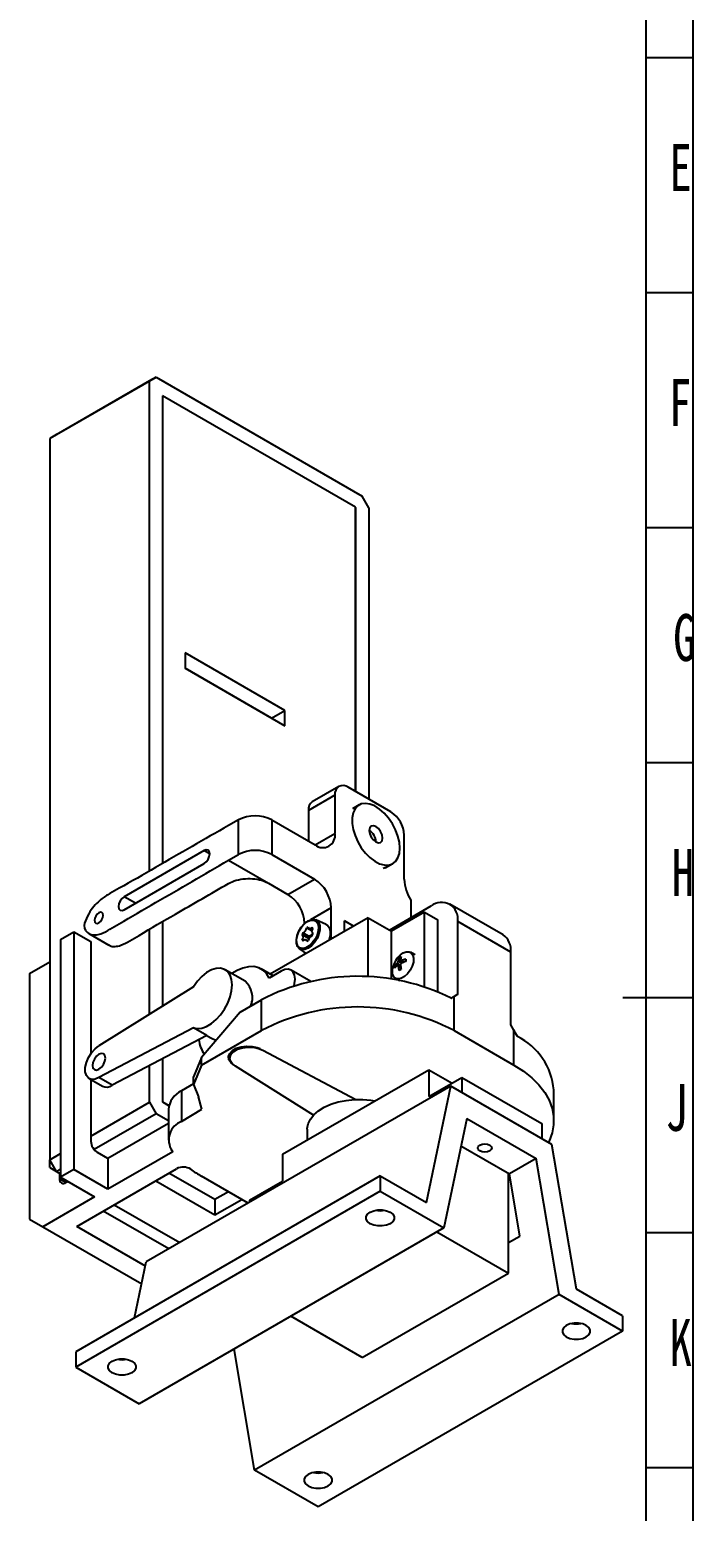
# Model space of a CAD drawing. Header units: millimetres. Extents: x 0 to 1189, y 0 to 841.
# Drawn here: x 1047.8 to 1189, y 311.2 to 626.5 of the extents above; entities that cross this region are included whole.
import ezdxf

# ---------------------------------------------------------------- set-up
doc = ezdxf.new("R2010")
doc.units = ezdxf.units.MM
doc.layers.add('10', color=7, linetype='Continuous')
doc.layers.add('5', color=7, linetype='Continuous')
doc.styles.add('SLDTEXTSTYLE0', font='TXT', dxfattribs={"width": 0.7})

msp = doc.modelspace()

# ---------------------------------------------------------------- linework, layer by layer
at = {"color": 7, "linetype": 'Continuous', "lineweight": 25}
for p, q in [((1053.46, 540.343), (1074.673, 552.59)), ((1074.673, 552.59), (1073.259, 551.773)), ((1074.673, 552.59), (1118.57, 527.248)), ((1073.259, 551.773), (1052.046, 539.527)), ((1073.259, 447.465), (1073.259, 551.773)), ((1076.05, 548.625), (1076.059, 548.63)), ((1117.128, 524.922), (1076.059, 548.63)), ((1076.059, 548.63), (1076.059, 449.075)), ((1053.46, 540.343), (1052.046, 539.527)), ((1052.046, 539.527), (1052.046, 386.017)), ((1052.046, 539.527), (1052.046, 539.527)), ((1119.984, 524.799), (1118.57, 527.248)), ((1117.128, 464.401), (1117.128, 524.922)), ((1117.128, 524.815), (1117.156, 524.799)), ((1117.128, 524.782), (1117.156, 524.799)), ((1117.156, 524.799), (1117.156, 464.385)), ((1119.984, 524.799), (1119.984, 462.752)), ((1102.086, 481.674), (1080.873, 493.92)), ((1080.873, 493.92), (1080.873, 490.654)), ((1099.257, 480.041), (1080.873, 490.655)), ((1080.873, 490.654), (1102.086, 478.408)), ((1095.52, 482.199), (1095.52, 482.199)), ((1099.257, 480.041), (1102.086, 481.674)), ((1099.257, 480.041), (1099.257, 480.041)), ((1102.086, 478.408), (1102.086, 481.674)), ((1112.76, 463.656), (1107.103, 460.391)), ((1113.589, 465.488), (1107.932, 462.222)), ((1112.76, 463.656), (1112.76, 455.491)), ((1124.68, 460.042), (1115.589, 465.29)), ((1107.103, 460.391), (1107.103, 453.857)), ((1117.876, 461.532), (1116.464, 460.717)), ((1092.228, 458.363), (1090.106, 457.138)), ((1092.228, 451.005), (1092.228, 458.363)), ((1099.299, 458.363), (1099.299, 451.005)), ((1099.299, 458.363), (1108.518, 453.041)), ((1108.517, 453.041), (1112.76, 455.491)), ((1127.508, 445.73), (1127.508, 455.143)), ((1084.9, 451.842), (1067.89, 442.022)), ((1086.102, 451.148), (1084.9, 451.842)), ((1090.106, 449.78), (1092.228, 451.005)), ((1099.299, 451.005), (1108.416, 445.742)), ((1067.89, 439.245), (1084.9, 449.065)), ((1090.106, 449.78), (1098.592, 444.882)), ((1123.465, 448.131), (1125.076, 449.061)), ((1098.592, 444.882), (1102.759, 442.476)), ((1102.759, 442.476), (1108.416, 445.742)), ((1070.295, 440.634), (1067.89, 442.022)), ((1111.952, 439.618), (1107.545, 437.074)), ((1111.952, 433.304), (1111.952, 439.618)), ((1124.342, 434.911), (1133.221, 440.037)), ((1131.838, 438.748), (1124.767, 434.666)), ((1128.922, 441.262), (1128.922, 437.555)), ((1131.838, 422.816), (1131.838, 438.748)), ((1131.838, 438.748), (1134.666, 437.115)), ((1148.534, 433.902), (1137.221, 440.433)), ((1076.059, 436.708), (1076.059, 418.749)), ((1119.817, 437.524), (1098.997, 425.504)), ((1106.552, 436.5), (1106.295, 436.352)), ((1106.295, 436.276), (1106.295, 436.352)), ((1106.78, 435.376), (1107.869, 434.747)), ((1107.22, 435.301), (1107.902, 434.908)), ((1110.88, 436.117), (1108.708, 437.078)), ((1116.715, 435.733), (1114.78, 436.85)), ((1114.78, 434.616), (1114.78, 436.85)), ((1119.817, 424.924), (1119.817, 437.524)), ((1119.817, 437.524), (1124.767, 434.666)), ((1134.666, 421.766), (1134.666, 437.115)), ((1138.878, 421.256), (1138.878, 436.77)), ((1150.191, 430.239), (1138.878, 436.77)), ((1054.352, 432.928), (1057.18, 434.56)), ((1054.352, 432.928), (1054.352, 382.302)), ((1057.18, 434.56), (1057.18, 383.935)), ((1057.18, 434.56), (1060.797, 432.473)), ((1060.373, 434.167), (1064.615, 431.717)), ((1060.797, 432.473), (1060.797, 408.63)), ((1073.259, 416.995), (1073.259, 435.068)), ((1105.778, 433.958), (1106.966, 433.273)), ((1105.992, 432.672), (1105.778, 432.796)), ((1107.096, 433.606), (1105.908, 434.292)), ((1106.889, 432.59), (1106.598, 432.758)), ((1106.966, 433.273), (1107.193, 433.043)), ((1111.952, 433.304), (1111.929, 432.97)), ((1111.952, 433.304), (1112.23, 433.144)), ((1124.767, 424.453), (1124.767, 434.666)), ((1105.169, 430.947), (1106.607, 429.898)), ((1106.295, 430.038), (1106.295, 430.126)), ((1106.295, 430.038), (1106.318, 429.731)), ((1126.414, 429.009), (1126.737, 428.823)), ((1129.851, 429.61), (1128.841, 430.193)), ((1150.191, 414.725), (1150.191, 430.239)), ((1047.769, 425.675), (1052.046, 428.144)), ((1093.638, 424.025), (1089.396, 426.474)), ((1099.58, 425.168), (1097.032, 426.638)), ((1101.324, 426.175), (1098.728, 424.676)), ((1107.623, 423.951), (1103.412, 426.382)), ((1125.452, 427.344), (1125.775, 427.157)), ((1125.982, 427.864), (1126.65, 427.401)), ((1126.743, 427.091), (1126.113, 427.358)), ((1126.228, 428.29), (1126.963, 427.943)), ((1126.228, 427.18), (1126.771, 426.923)), ((1126.731, 428.43), (1127.278, 428.018)), ((1126.944, 428.42), (1127.437, 428.077)), ((1047.769, 425.675), (1047.769, 373.416)), ((1082.634, 422.868), (1062.513, 410.264)), ((1125.641, 424.65), (1126.474, 424.169)), ((1092.556, 417.451), (1097.092, 420.069)), ((1097.092, 413.537), (1097.092, 420.069)), ((1137.453, 420.433), (1138.878, 421.256)), ((1138.878, 421.256), (1138.104, 420.809)), ((1138.104, 413.537), (1138.104, 420.809)), ((1092.556, 417.451), (1084.364, 407.822)), ((1082.634, 414.144), (1062.513, 403.517)), ((1085.462, 412.511), (1082.634, 414.144)), ((1084.364, 406.189), (1097.092, 413.537)), ((1138.104, 413.537), (1150.832, 406.189)), ((1150.832, 413.615), (1150.191, 414.725)), ((1150.832, 406.189), (1150.832, 413.615)), ((1085.462, 412.511), (1065.342, 401.884)), ((1085.441, 412.5), (1086.599, 411.831)), ((1076.059, 407.545), (1076.059, 398.387)), ((1084.364, 407.822), (1082.613, 403.71)), ((1084.364, 406.189), (1084.364, 407.822)), ((1090.374, 408.686), (1090.374, 407.644)), ((1097.426, 409.331), (1097.426, 409.411)), ((1097.426, 409.331), (1117.173, 398.862)), ((1073.259, 398.263), (1073.259, 406.066)), ((1084.364, 406.189), (1082.613, 402.077)), ((1082.613, 402.077), (1082.613, 403.71)), ((1108.176, 395.528), (1091.584, 405.958)), ((1101.604, 387.216), (1132.717, 405.177)), ((1132.717, 405.177), (1132.717, 399.462)), ((1132.717, 405.177), (1137.668, 402.32)), ((1060.448, 403.313), (1063.276, 401.68)), ((1060.797, 403.111), (1060.797, 390.012)), ((1065.342, 401.884), (1062.513, 403.517)), ((1137.411, 401.695), (1072.605, 364.283)), ((1082.613, 402.213), (1080.106, 400.713)), ((1080.106, 400.713), (1080.106, 394.18)), ((1082.613, 402.077), (1083.706, 399.442)), ((1132.21, 376.935), (1137.411, 401.695)), ((1132.717, 399.462), (1139.788, 403.544)), ((1158.946, 389.263), (1137.411, 401.695)), ((1139.788, 403.544), (1139.788, 400.323)), ((1139.788, 403.544), (1156.759, 393.747)), ((1159.326, 394.351), (1159.326, 400.884)), ((1060.797, 391.069), (1073.259, 398.263)), ((1073.259, 398.263), (1074.673, 395.814)), ((1076.05, 398.381), (1076.059, 398.387)), ((1076.059, 398.387), (1077.424, 397.599)), ((1076.087, 398.264), (1076.087, 398.36)), ((1077.4, 397.506), (1076.087, 398.264)), ((1084.432, 396.77), (1083.706, 399.442)), ((1074.673, 395.814), (1061.492, 388.205)), ((1077.303, 394.296), (1074.673, 395.814)), ((1077.303, 396.705), (1077.303, 390.172)), ((1080.106, 394.18), (1084.432, 396.77)), ((1140.802, 394.838), (1135.906, 371.535)), ((1140.802, 394.838), (1155.556, 386.321)), ((1077.303, 393.732), (1064.414, 386.291)), ((1106.868, 392.524), (1106.868, 390.255)), ((1156.759, 393.747), (1156.759, 390.526)), ((1139.578, 389.013), (1149.899, 383.055)), ((1164.147, 358.498), (1158.946, 389.263)), ((1052.046, 386.017), (1054.352, 387.349)), ((1053.46, 383.568), (1052.046, 386.017)), ((1052.046, 384.384), (1052.046, 386.017)), ((1064.414, 386.291), (1062.211, 387.563)), ((1078.231, 387.735), (1064.414, 379.759)), ((1064.414, 386.291), (1064.414, 379.759)), ((1101.604, 387.216), (1101.604, 381.501)), ((1155.556, 386.321), (1149.899, 383.055)), ((1160.451, 357.366), (1155.556, 386.321)), ((1052.046, 384.384), (1053.46, 383.568)), ((1054.352, 384.083), (1053.46, 383.568)), ((1053.46, 383.568), (1054.352, 383.053)), ((1054.147, 383.171), (1054.147, 381.998)), ((1054.147, 381.998), (1055.562, 381.181)), ((1057.18, 383.935), (1054.352, 382.302)), ((1054.352, 382.302), (1061.585, 378.126)), ((1064.414, 379.759), (1057.18, 383.935)), ((1122.392, 382.603), (1057.586, 345.19)), ((1057.786, 371.851), (1079.055, 384.129)), ((1074.597, 381.556), (1087.195, 374.284)), ((1087.195, 377.55), (1077.426, 383.189)), ((1094.274, 376.792), (1084.364, 382.514)), ((1122.392, 382.603), (1122.392, 379.336)), ((1122.392, 382.603), (1132.21, 376.935)), ((1149.688, 361.902), (1149.688, 383.177)), ((1152.138, 369.808), (1149.899, 383.055)), ((1055.928, 381.392), (1055.561, 381.181)), ((1122.392, 379.336), (1057.586, 341.924)), ((1090.078, 379.215), (1087.195, 377.55)), ((1094.533, 377.419), (1101.604, 381.501)), ((1122.392, 379.336), (1135.906, 371.535)), ((1061.585, 378.126), (1050.597, 371.783)), ((1065.771, 376.461), (1079.735, 368.399)), ((1087.195, 374.284), (1092.907, 377.582)), ((1087.195, 377.55), (1087.195, 374.284)), ((1094.533, 377.419), (1094.533, 376.942)), ((1047.769, 373.416), (1050.597, 371.783)), ((1077.408, 367.056), (1063.444, 375.117)), ((1050.597, 371.783), (1071.63, 359.641)), ((1072.42, 363.403), (1057.786, 371.851)), ((1135.906, 371.535), (1071.099, 334.123)), ((1134.454, 370.697), (1149.688, 361.902)), ((1149.688, 368.393), (1152.138, 369.808)), ((1070.113, 352.422), (1072.605, 364.283)), ((1118.575, 343.941), (1149.688, 361.902)), ((1160.451, 357.366), (1095.644, 319.954)), ((1173.965, 349.564), (1160.451, 357.366)), ((1173.965, 352.831), (1164.147, 358.498)), ((1118.575, 343.941), (1103.341, 352.736)), ((1173.965, 352.831), (1173.965, 349.564)), ((1173.965, 349.564), (1109.158, 312.152)), ((1057.586, 345.19), (1057.586, 341.924)), ((1095.644, 319.954), (1091.279, 345.772)), ((1057.586, 341.924), (1071.099, 334.123)), ((1068.247, 343.539), (1068.26, 343.603)), ((1109.158, 312.152), (1095.644, 319.954))]:
    msp.add_line(p, q, dxfattribs=at)
at = {"color": 7, "linetype": 'Continuous', "lineweight": 25, "flags": 128}
for points in [[(1126.567, 452.358), (1126.463, 453.601), (1126.155, 454.914), (1125.655, 456.243), (1124.984, 457.533), (1124.169, 458.731), (1123.244, 459.789), (1122.247, 460.663), (1121.218, 461.317), (1120.2, 461.725), (1119.234, 461.869), (1118.36, 461.745), (1117.613, 461.356), (1117.025, 460.719), (1116.618, 459.861), (1116.411, 458.815), (1116.411, 457.626), (1116.618, 456.341), (1117.025, 455.013), (1117.613, 453.697), (1118.36, 452.447), (1119.234, 451.313), (1120.2, 450.342), (1121.218, 449.574), (1122.247, 449.04), (1123.244, 448.763), (1124.169, 448.753), (1124.984, 449.011), (1125.655, 449.526), (1126.155, 450.277), (1126.463, 451.234), (1126.567, 452.358)], [(1122.89, 454.48), (1122.783, 455.167), (1122.476, 455.874), (1122.017, 456.493), (1121.476, 456.93), (1120.935, 457.118), (1120.476, 457.029), (1120.17, 456.676), (1120.062, 456.113), (1120.17, 455.426), (1120.476, 454.719), (1120.935, 454.1), (1121.476, 453.663), (1122.017, 453.475), (1122.476, 453.565), (1122.783, 453.917), (1122.89, 454.48)], [(1084.9, 449.065), (1085.36, 449.436), (1085.75, 449.963), (1086.011, 450.564), (1086.102, 451.148), (1086.011, 451.626), (1085.75, 451.926), (1085.36, 452.002), (1084.9, 451.842)], [(1123.984, 448.431), (1123.251, 448.052), (1123.032, 447.993)], [(1067.89, 442.022), (1067.43, 441.651), (1067.039, 441.125), (1066.779, 440.524), (1066.687, 439.94), (1066.779, 439.461), (1067.039, 439.161), (1067.43, 439.086), (1067.89, 439.245)], [(1063.409, 438.048), (1063.339, 438.413), (1063.14, 438.643), (1062.842, 438.701), (1062.49, 438.578), (1062.138, 438.294), (1061.84, 437.892), (1061.641, 437.433), (1061.571, 436.986), (1061.641, 436.62), (1061.84, 436.391), (1062.138, 436.333), (1062.49, 436.455), (1062.842, 436.739), (1063.14, 437.142), (1063.339, 437.601), (1063.409, 438.048)], [(1106.909, 436.749), (1107.603, 437.029), (1108.236, 437.043), (1108.75, 436.788), (1109.101, 436.289), (1109.257, 435.589), (1109.205, 434.75), (1108.948, 433.847), (1108.511, 432.961), (1107.931, 432.17), (1107.26, 431.543), (1106.558, 431.138), (1105.887, 430.99), (1105.307, 431.112), (1104.869, 431.493), (1104.613, 432.099), (1104.561, 432.877), (1104.717, 433.758), (1105.068, 434.662), (1105.582, 435.511), (1106.215, 436.228), (1106.909, 436.749)], [(1107.049, 436.845), (1107.755, 437.135), (1108.404, 437.168), (1108.944, 436.939), (1109.33, 436.469), (1109.531, 435.794), (1109.531, 434.97), (1109.33, 434.063), (1108.944, 433.147), (1108.404, 432.296), (1107.755, 431.579), (1107.049, 431.054), (1106.342, 430.763), (1105.693, 430.731), (1105.154, 430.959), (1104.768, 431.43), (1104.567, 432.104), (1104.567, 432.928), (1104.768, 433.835), (1105.154, 434.751), (1105.693, 435.602), (1106.342, 436.32), (1107.049, 436.845)], [(1107.038, 435.526), (1107.096, 435.416), (1107.175, 435.333), (1107.271, 435.277), (1107.383, 435.251), (1107.506, 435.256), (1107.638, 435.291), (1107.774, 435.356), (1107.91, 435.448)], [(1110.88, 436.117), (1111.132, 435.969), (1111.545, 435.464), (1111.761, 434.741), (1111.761, 433.858), (1111.545, 432.886), (1111.487, 432.715)], [(1106.78, 432.534), (1106.722, 432.643), (1106.643, 432.727), (1106.547, 432.783), (1106.435, 432.808), (1106.311, 432.804), (1106.18, 432.768), (1106.044, 432.704), (1105.908, 432.612)], [(1126.728, 429.67), (1127.241, 430.034), (1127.908, 430.303), (1128.516, 430.316), (1129.01, 430.072), (1129.347, 429.592), (1129.497, 428.919), (1129.447, 428.114), (1129.201, 427.246), (1128.78, 426.395), (1128.223, 425.634), (1127.578, 425.032), (1126.904, 424.643), (1126.259, 424.501), (1125.702, 424.618), (1125.281, 424.984), (1125.035, 425.567), (1124.985, 426.314), (1125.037, 426.741)], [(1082.634, 414.144), (1083.48, 413.955), (1084.43, 414.042), (1085.441, 414.4), (1086.471, 415.014), (1087.475, 415.857), (1088.411, 416.894), (1089.239, 418.08), (1089.922, 419.365), (1090.432, 420.692), (1090.747, 422.007), (1090.854, 423.251), (1090.747, 424.373), (1090.432, 425.323), (1089.922, 426.062), (1089.239, 426.557), (1088.411, 426.788), (1087.475, 426.744), (1086.471, 426.428), (1085.441, 425.853), (1084.43, 425.043), (1083.48, 424.034), (1082.634, 422.868)], [(1098.728, 424.676), (1098.158, 425.642), (1097.415, 426.384), (1096.518, 426.884), (1095.49, 427.129), (1094.359, 427.111), (1093.154, 426.832), (1091.907, 426.299), (1090.826, 425.649)], [(1104.053, 423.035), (1104.177, 423.528), (1104.278, 424.469), (1104.177, 425.294), (1103.882, 425.946), (1103.413, 426.382), (1102.801, 426.571), (1102.089, 426.5), (1101.324, 426.175)], [(1095.062, 418.897), (1095.043, 419.63), (1095.023, 419.777)], [(1062.513, 403.517), (1061.69, 403.179), (1060.934, 403.141), (1060.305, 403.407), (1059.856, 403.955), (1059.622, 404.741), (1059.622, 405.701), (1059.856, 406.758), (1060.305, 407.825), (1060.934, 408.816), (1061.69, 409.652), (1062.513, 410.264)], [(1086.599, 411.831), (1087.275, 411.568), (1087.515, 411.526)], [(1091.151, 406.252), (1090.609, 406.696), (1090.198, 407.332), (1090.114, 408.009), (1090.364, 408.672), (1090.928, 409.268), (1091.759, 409.748), (1092.791, 410.073), (1093.94, 410.217), (1095.113, 410.169), (1096.215, 409.932), (1096.802, 409.707)], [(1091.584, 405.958), (1090.879, 406.501), (1090.468, 407.137), (1090.384, 407.814), (1090.634, 408.478), (1091.198, 409.073), (1092.029, 409.553), (1093.061, 409.879), (1094.21, 410.023), (1095.383, 409.975), (1096.485, 409.737), (1097.426, 409.331)], [(1063.885, 407.682), (1063.78, 408.228), (1063.483, 408.57), (1063.038, 408.657), (1062.513, 408.474), (1061.988, 408.051), (1061.543, 407.451), (1061.246, 406.765), (1061.141, 406.098), (1061.246, 405.553), (1061.543, 405.21), (1061.988, 405.124), (1062.513, 405.306), (1063.038, 405.73), (1063.483, 406.33), (1063.78, 407.016), (1063.885, 407.682)], [(1150.832, 406.189), (1152.863, 404.887), (1154.647, 403.469), (1156.165, 401.952), (1157.4, 400.351), (1158.338, 398.684), (1158.969, 396.97), (1159.286, 395.228), (1159.286, 393.475), (1158.969, 391.733), (1158.338, 390.018), (1158.185, 389.702)], [(1106.868, 392.524), (1106.871, 392.677), (1107.057, 393.698), (1107.526, 394.688), (1108.266, 395.622), (1109.257, 396.475), (1110.472, 397.225), (1111.882, 397.852), (1113.447, 398.339), (1115.129, 398.674), (1116.882, 398.849), (1118.66, 398.858), (1120.418, 398.701), (1121.262, 398.564)], [(1143.582, 389.151), (1144.069, 389.339), (1144.643, 389.405), (1145.217, 389.339), (1145.704, 389.151), (1146.029, 388.87), (1146.143, 388.539), (1146.029, 388.207), (1145.704, 387.926), (1145.217, 387.739), (1144.643, 387.673), (1144.069, 387.739), (1143.582, 387.926), (1143.257, 388.207), (1143.143, 388.539), (1143.257, 388.87), (1143.582, 389.151)], [(1144.146, 389.356), (1144.203, 389.341), (1144.223, 389.337)], [(1120.246, 374.879), (1121.005, 375.197), (1121.898, 375.365), (1122.836, 375.365), (1123.729, 375.197), (1124.488, 374.879), (1125.04, 374.44), (1125.33, 373.925), (1125.33, 373.383), (1125.04, 372.868), (1124.488, 372.429), (1123.729, 372.111), (1122.836, 371.944), (1121.898, 371.944), (1121.005, 372.111), (1120.246, 372.429), (1119.694, 372.868), (1119.404, 373.383), (1119.404, 373.925), (1119.694, 374.44), (1120.246, 374.879)], [(1166.243, 348.325), (1166.795, 348.763), (1167.085, 349.279), (1167.085, 349.821), (1166.795, 350.336), (1166.243, 350.774), (1165.484, 351.093), (1164.591, 351.26), (1163.652, 351.26), (1162.76, 351.093), (1162, 350.774), (1161.449, 350.336), (1161.158, 349.821), (1161.158, 349.279), (1161.449, 348.763), (1162, 348.325), (1162.76, 348.007), (1163.652, 347.839), (1164.591, 347.839), (1165.484, 348.007), (1166.243, 348.325)], [(1065.308, 343.164), (1066.067, 343.482), (1066.96, 343.65), (1067.898, 343.65), (1068.791, 343.482), (1069.55, 343.164), (1070.102, 342.725), (1070.392, 342.21), (1070.392, 341.668), (1070.102, 341.153), (1069.55, 340.714), (1068.791, 340.396), (1067.898, 340.229), (1066.96, 340.229), (1066.067, 340.396), (1065.308, 340.714), (1064.756, 341.153), (1064.466, 341.668), (1064.466, 342.21), (1064.756, 342.725), (1065.308, 343.164)], [(1111.305, 316.61), (1111.857, 317.048), (1112.147, 317.564), (1112.147, 318.106), (1111.857, 318.621), (1111.305, 319.059), (1110.546, 319.378), (1109.653, 319.545), (1108.714, 319.545), (1107.822, 319.378), (1107.062, 319.059), (1106.511, 318.621), (1106.221, 318.106), (1106.221, 317.564), (1106.511, 317.048), (1107.062, 316.61), (1107.822, 316.291), (1108.714, 316.124), (1109.653, 316.124), (1110.546, 316.291), (1111.305, 316.61)]]:
    msp.add_lwpolyline(points, dxfattribs=at)
at = {"color": 7, "linetype": 'Continuous', "lineweight": 25}
for centre, radius, start, end in [((1114.485, 463.936), 1.747, 50.79671, 189.21404), ((1109.006, 460.633), 1.918, 124.05635, 187.25583), ((1095.763, 451.539), 7.685, 62.60967, 117.39033), ((1121.367, 454.863), 6.147, 2.60548, 57.39452), ((1110.174, 455.071), 2.62, 230.79671, 9.21404), ((1118.406, 453.524), 3.074, 2.60548, 57.39452), ((1095.763, 444.181), 7.685, 62.60967, 117.39033), ((1104.276, 439.268), 7.684, 2.60548, 57.39452), ((1136.304, 446.056), 8.802, 182.12319, 213.00344), ((1098.619, 436.003), 7.684, 2.60548, 57.39452), ((1135.429, 437.329), 3.494, 350.78596, 129.20329), ((1061.55, 435.865), 2.182, 151.62353, 208.37647), ((1105.189, 435.762), 1.636, 296.04713, 346.36373), ((1107.729, 434.03), 1.647, 114.79585, 125.19877), ((1108.842, 434.682), 0.991, 144.09354, 215.90646), ((1107.403, 434.954), 0.707, 25.94978, 44.25156), ((1108.471, 433.106), 2.824, 155.16479, 162.42385), ((1104.976, 433.377), 0.991, 324.09354, 35.90646), ((1106.414, 433.105), 0.707, 205.94978, 224.25156), ((1106.089, 434.03), 1.647, 294.79585, 305.19877), ((1109.659, 432.42), 2.824, 155.16479, 162.42385), ((1108.629, 432.298), 1.636, 116.04713, 166.36373), ((1105.347, 434.954), 2.824, 335.16479, 342.42385), ((1146.271, 430.672), 3.944, 353.70115, 54.98667), ((1129.958, 425.853), 5, 130.23789, 169.76748), ((1129.284, 427.884), 3.083, 158.58316, 172.42305), ((1128.718, 425.521), 4.181, 116.54624, 123.44838), ((1130.048, 428.2), 3.37, 161.64218, 173.8359), ((1129.626, 427.092), 4.181, 176.54898, 183.45102), ((1127.861, 425.422), 3.082, 127.57441, 141.41557), ((1127.97, 424.601), 3.37, 126.16131, 138.35594), ((1131.91, 427.894), 5.727, 187.16462, 196.31683), ((1129.184, 421.99), 5.111, 117.17505, 122.81957), ((1133.963, 428.189), 7.302, 185.8029, 193.07979), ((1129.166, 423.141), 5.727, 103.68093, 112.83268), ((1129.937, 421.216), 7.303, 106.91835, 114.19459), ((1132.917, 428.454), 5.112, 177.17769, 182.82231), ((1090.625, 420.582), 4.575, 336.51284, 48.81252), ((1117.632, 380.394), 44.677, 63.66248, 117.37082), ((1117.598, 374.097), 44.452, 62.52843, 117.47157), ((1089.784, 412.075), 5.996, 184.20205, 216.37451), ((1145.419, 399.754), 13.952, 4.64665, 63.74656), ((1064.135, 403.532), 2.042, 245.11386, 306.1966), ((1082.17, 396.285), 4.885, 115.00206, 175.06954), ((1081.601, 390.245), 4.21, 110.81159, 212.66448), ((1063.868, 390.152), 3.074, 182.60548, 237.39452), ((1089.735, 396.309), 14.348, 215.52261, 216.69738), ((1055.009, 381.858), 0.873, 170.78596, 309.20329), ((1080.459, 381.471), 3.006, 58.17382, 117.83034), ((1096.776, 404.1), 24.901, 233.72661, 240.10139), ((1122.367, 380.265), 5.077, 258.65531, 281.34469), ((1164.122, 356.16), 5.077, 258.65531, 281.34469), ((1067.429, 348.55), 5.077, 258.65531, 281.34469), ((1109.184, 324.445), 5.077, 258.65531, 281.34469)]:
    msp.add_arc(centre, radius, start, end, dxfattribs=at)
for centre, major_axis, ratio, start_param, end_param in [((1117.598, 408.971), (29, 16.744), 0.0000704, 5.466508, 5.4977465), ((1130.326, 401.777), (-20.507, 35.517), 0.5773346, 4.6746073, 4.7123483)]:
    msp.add_ellipse(centre, major_axis=major_axis, ratio=ratio, start_param=start_param, end_param=end_param, dxfattribs=at)
for points, knots in [([(1090.106, 457.138), (1087.518, 455.672), (1082.342, 452.739), (1074.58, 448.206), (1068.753, 444.851), (1064.88, 442.74), (1063.15, 441.657), (1061.687, 440.311), (1060.492, 438.767), (1059.929, 437.55), (1059.629, 436.903)], [0, 0, 0, 0, 0.2481218, 0.4962681, 0.744355, 0.8064137, 0.8681726, 0.9091242, 0.9516747, 1, 1, 1, 1]), ([(1059.629, 434.828), (1059.929, 434.527), (1060.492, 433.96), (1061.687, 433.795), (1063.15, 434.139), (1064.88, 435.053), (1068.753, 437.413), (1074.58, 440.786), (1082.342, 445.215), (1087.518, 448.259), (1090.106, 449.78)], [0, 0, 0, 0, 0.0483253, 0.0908758, 0.1318274, 0.1935863, 0.255645, 0.5037319, 0.7518782, 1, 1, 1, 1]), ([(1064.644, 431.762), (1064.709, 431.706), (1065.051, 431.407), (1065.941, 431.366), (1067.388, 431.681), (1069.124, 432.606), (1072.993, 434.961), (1079.998, 439.006), (1086.345, 442.663), (1090.106, 444.829)], [0, 0, 0, 0, 0.0120229, 0.0635363, 0.1131137, 0.1878815, 0.2630121, 0.5633556, 1, 1, 1, 1]), ([(1090.106, 444.829), (1090.63, 445.081), (1091.678, 445.584), (1093.681, 445.912), (1095.717, 445.86), (1097.418, 445.474), (1098.258, 445.05), (1098.592, 444.882)], [0, 0, 0, 0, 0.2146937, 0.4293869, 0.6440902, 0.8587939, 1, 1, 1, 1]), ([(1107.94, 434.241), (1107.926, 434.19), (1107.895, 434.075), (1107.796, 433.916), (1107.651, 433.779), (1107.419, 433.648), (1107.224, 433.623), (1107.096, 433.606)], [0, 0, 0, 0, 0.1357667, 0.3073583, 0.4789498, 0.6563125, 1, 1, 1, 1]), ([(1125.982, 427.864), (1126.01, 427.89), (1126.066, 427.94), (1126.144, 428.055), (1126.204, 428.179), (1126.22, 428.253), (1126.228, 428.29)], [0, 0, 0, 0, 0.2500839, 0.5, 0.7499161, 1, 1, 1, 1]), ([(1126.228, 427.18), (1126.22, 427.217), (1126.204, 427.29), (1126.144, 427.353), (1126.066, 427.37), (1126.01, 427.338), (1125.982, 427.322)], [0, 0, 0, 0, 0.2500839, 0.5, 0.7499161, 1, 1, 1, 1]), ([(1126.698, 428.562), (1126.698, 428.529), (1126.698, 428.465), (1126.752, 428.406), (1126.836, 428.385), (1126.908, 428.408), (1126.944, 428.42)], [0, 0, 0, 0, 0.2500839, 0.5, 0.7499161, 1, 1, 1, 1]), ([(1126.944, 427.877), (1126.908, 427.856), (1126.836, 427.814), (1126.752, 427.704), (1126.698, 427.575), (1126.698, 427.492), (1126.698, 427.451)], [0, 0, 0, 0, 0.2500839, 0.5, 0.7499161, 1, 1, 1, 1])]:
    msp.add_open_spline(points, degree=3, knots=knots, dxfattribs=at)
at = {"layer": '5', "color": 7}
msp.add_line((1189, 0), (1189, 841), dxfattribs=at)
at = {"layer": '5', "color": 7, "lineweight": 25}
msp.add_line((1179, 10), (1179, 831.05), dxfattribs=at)
at = {"layer": '5'}
for p, q in [((1189, 620.5), (1179, 620.5)), ((1189, 570.5), (1179, 570.5)), ((1189, 520.5), (1179, 520.5)), ((1189, 470.5), (1179, 470.5)), ((1189, 370.5), (1179, 370.5)), ((1189, 320.5), (1179, 320.5))]:
    msp.add_line(p, q, dxfattribs=at)
at = {"layer": '5', "lineweight": 25}
msp.add_line((1189, 420.5), (1174, 420.5), dxfattribs=at)

# ---------------------------------------------------------------- texts
at = {"layer": '10', "char_height": 10, "attachment_point": 2, "style": 'SLDTEXTSTYLE0'}
for s, insert in [('E', (1186.337, 602.173)), ('F', (1186.226, 552.173)), ('G', (1187.125, 502.173)), ('H', (1186.812, 452.173)), ('J', (1185.472, 402.173)), ('K', (1186.344, 352.173))]:
    msp.add_mtext(s, dxfattribs=dict(at, insert=insert))

doc.saveas('drawing.dxf')
